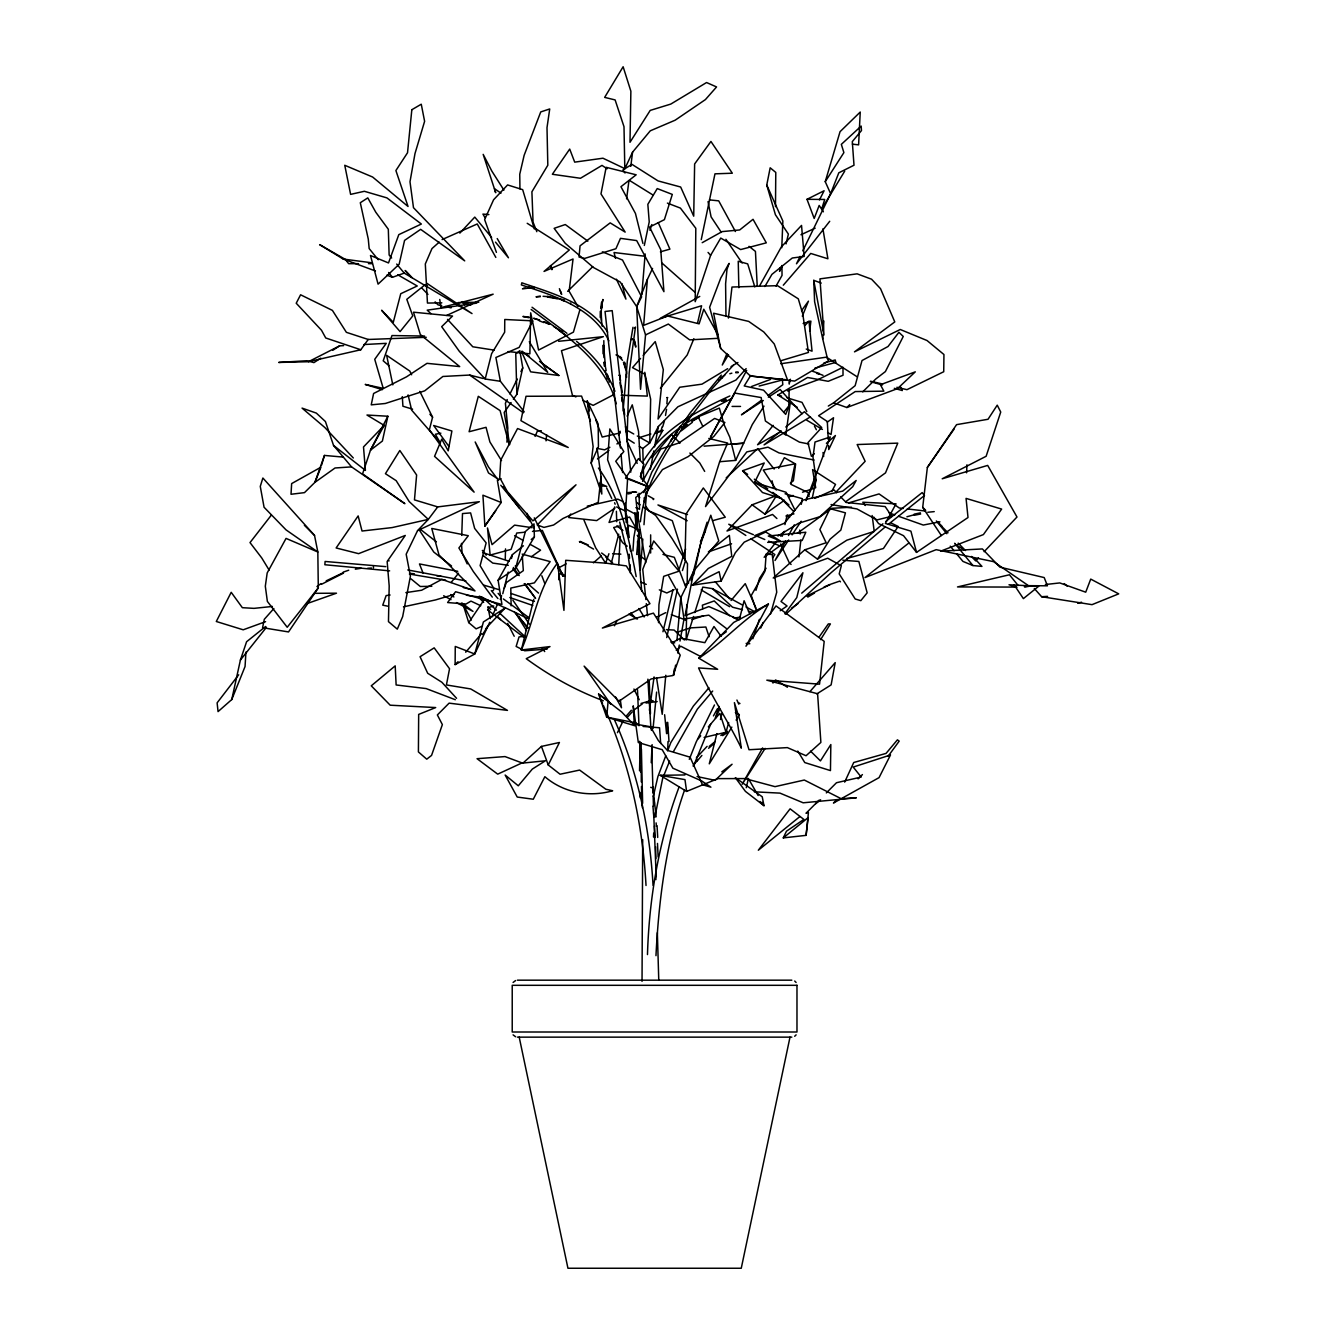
<?xml version="1.0" encoding="UTF-8"?>
<svg xmlns="http://www.w3.org/2000/svg" width="1335" height="1335" viewBox="0 0 1335 1335"><rect width="100%" height="100%" fill="white"/><g stroke="black" fill="none" stroke-linecap="round" stroke-linejoin="round"><path stroke-width="1.5" d="M479.315 596.161L505.298 607.892L483.387 621.976L474.759 654L455.118 664.613L455.252 646.44L474.759 654L489.745 622.26M775.485 206.675L775.785 172.432L770.178 167.793L766.757 185.031L775.418 214.735L788.384 234.092L786.065 243.904M642.035 981.325L642.686 839.615M655.885 879.648L656.002 867.8M602.919 345.348L603.053 353.808M641.184 742.711L641.284 781.909M651.23 762.686L652.114 744.63M600.249 317.446L600.299 311.339M686.757 605.005L686.123 640.016L693.533 616.503M687.141 584.413L687.508 563.804L672.022 538.472L655.669 515.477L643.637 507.2M789.135 390.087L788.851 405.94L783.628 412.415M789.235 384.13L789.302 380.175M640.166 742.21L639.548 770.846M738.856 287.692L738.238 261.243L747.7 263.896L754.809 286.908M623.095 410.963L627.317 361.101L632.99 327.275M658.539 622.661L658.956 604.571L663.679 576.336L679.014 571.196L653.699 540.959L642.752 569.411L645.89 599.599M505.264 558.914L505.514 548.885M655.969 955.676C658.822 899.673 665.865 843.386 684.505 790.237M647.475 954.575C649.177 897.42 659.039 840.383 679.165 786.749M461.476 543.378L462.077 552.707L467.2 563.921M461.743 535.418L462.494 513.574L470.604 512.907L474.659 528.426L486.14 542.894L480.116 565.639L494.017 588.702M603.82 340.659L604.037 357.647M667.667 750.821L668.017 741.509M781.776 247.709L782.861 221.059L766.757 185.031M966.59 472.807L966.941 464.814M601.267 311.439L601.451 320.283L601.117 314.359M618.739 564.638L620.208 536.403M653.499 837.062L653.699 833.09M676.995 434.008L676.928 435.11L675.86 433.975M245.94 652.064L245.056 666.515L231.756 699.557L218.056 711.605L217.121 702.844L238.698 674.776M645.756 562.586L637.713 515.343L625.714 508.969L627.634 478.147M856.92 376.637L827.216 357.663L822.744 338.99L822.994 335.002M823.244 330.997L823.862 321.017M506.916 442.169L507.817 428.135L505.398 403.27L507.217 399.549M632.94 550.921L633.841 537.538L638.314 512.173M636.645 554.492L638.864 531.397M666.883 403.837L667.366 397.58M601.751 305.448L601.501 308.302L602.269 302.461L601.167 311.455M652.581 268.402L647.375 279.449L643.654 325.356L667.6 315.995L699.123 323.854L703.779 309.236L717.896 334.584M642.819 539.09L640.299 569.928L639.064 531.313M643.987 524.705L646.657 491.814L662.444 469.603L688.243 456.587L713.925 436.328L724.905 422.477L714.625 418.439L678.881 442.986L660.658 449.077L642.569 481.368M641.801 294.785L645.155 253.95M373.483 567.892L373.416 566.44M587.851 241.151L565.289 224.547L554.142 228.335L565.239 243.304L593.541 267.551L620.174 281.985L636.678 306.599L645.539 334.901L640.55 389.303L636.678 306.599L647.375 279.449M665.781 675.26L662.227 714.308L656.536 677.813M674.342 669.035L673.791 675.143L675.61 665.114M676.928 640.516L680.8 597.746L693.933 570.662L718.764 540.942L710.787 515.227L700.374 544.697L691.063 580.775M738.772 704.146L736.92 700.041M653.049 728.56L656.62 692.097M546.015 440.85L546.632 434.843M600.733 308.168L601.568 302.311M799.849 816.586L758.33 850.228L790.103 808.826L803.87 819.423L786.465 831.204L783.278 837.896L806.09 835.36L808.443 812.481L806.006 813.265L819.073 800.166M649.394 710.253L654.083 676.928M597.162 448.577L601.034 476.528L598.264 502.277L562.986 518.481L553.591 525.022L543.946 527.408L537.237 524.989L576.019 484.805L532.865 520.884L507.2 491.363L499.707 477.613L500.758 460.074L517.563 428.552L568.226 447.492L520.934 420.642L526.023 396.278L581.576 396.095L590.454 421.126M798.981 556.945L800.866 539.957M728.376 318.08L731.981 287.042L777.471 285.673L798.297 298.823L802.769 313.925L808.443 352.44L780.591 360.817M806.09 835.36L808.159 817.587L783.278 837.896M941.342 535.502L922.702 507.367L927.358 467.45L956.578 424.647L988.034 419.273L997.228 405.156L1000.733 412.048L986.131 456.27L942.21 478.781L987.683 465.414L1016.986 517.012L984.145 551.689M591.155 463.078L593.107 446.558L587.233 400.951L598.163 424.013L598.447 446.641L591.155 463.078L601.801 494.033L601.034 476.528M809.627 331.213L810.912 321.118L803.136 323.504M626.599 198.848L628.952 180.559M630.771 166.341L632.59 152.123L650.279 130.813L675.143 120.2L705.414 99.591L716.561 86.942L706.565 82.536L670.787 104.08L650.212 110.404L630.003 142.294L630.871 91.197L623.128 66.75L604.655 97.388L615.118 99.925L623.996 126.692L624.813 168.627L602.953 158.214L574.701 162.136L569.711 149.086L552.356 174.268L580.458 178.273L602.002 165.39L607.075 168.794M627.483 533.95L628.635 525.306L639.649 530.095M558.681 579.707L559.532 573.583L565.122 575.869M640.383 521.785C644.855 481.017 669.553 447.058 691.947 414.134L682.435 427.634L712.256 388.568L733.399 365.123M665.514 415.452L666.565 409.311M448.977 446.524L433.658 425.498L451.897 431.005L448.21 450.846L441.735 439.148L434.559 456.37L474.125 492.148L429.369 429.787L432.573 417.204L419.824 391.372M677.813 653.099L679.265 645.072M679.999 641.067L684.021 619.023L680.8 597.746L668.768 576.103M646.19 491.747L644.288 501.943L644.171 497.838M650.379 469.303L653.816 450.946M654.567 446.875L658.389 426.482L677.896 406.791L735.969 380.024L746.148 368.61M801.267 504.33L802.352 498.689L785.063 493.783M693.933 570.662L685.072 615.652L708.852 606.574L739.34 619.707L744.096 600.75L749.803 614.1M666.732 637.563L677.479 589.152M654.834 817.27L662.677 778.288L669.636 761.05M644.321 245.456L649.227 221.894L647.842 204.322L657.237 188.585L672.306 194.409L664.396 219.658L649.578 227.05L660.725 249.628L663.929 291.681L636.678 240.584L620.475 238.348L615.936 248.71L584.663 258.423L579.04 257.038L580.058 245.84L610.178 222.878L625.164 232.106L600.984 193.909L606.157 167.309L636.161 174.802L620.942 186.716L635.443 213.416L642.919 243.421M790.003 1037.145L741.259 1268.25L567.942 1268.25L519.198 1037.145M812.364 497.638L816.136 479.799L812.982 457.087L815.017 442.018L830.303 436.945L806.106 500.658M701.242 239.649L714.976 173.834L732.331 173.216L710.938 141.443L694.634 163.955L693.716 216.17L680.666 187.017L658.088 180.926L631.956 164.355L622.978 169.895L625.03 173.016M231.756 699.557L240.4 660.057L246.591 641.735L265.648 626.482M770.495 614.1L776.736 592.206L772.231 554.559L766.156 554.042L764.872 571.463L751.255 595.527L756.261 610.178M387.851 416.236L370.479 450.179L384.18 425.398L366.975 415.035L387.851 416.236L382.394 441.034L370.479 450.179L362.569 473.875L404.889 503.679L351.556 466.883L333.55 445.439L325.423 421.543L316.328 413.099L302.06 408.109L324.906 427.567L353.308 457.972M693.716 574.818L701.392 540.308L707.099 522.202M516.845 394.326L522.753 367.893L519.849 350.654L515.761 353.825L516.845 394.326L513.391 399.265M653.349 796.244L657.888 776.636L665.748 755.86M782.243 536.253L783.144 532.365M784.947 524.605L787.199 514.893M746.265 787.717L748.384 778.572L717.98 778.622L686.607 791.421L660.224 775.335L684.938 774.934M662.961 631.755L673.04 589.636M697.504 323.22L701.593 305.765L660.308 318.281L699.757 296.42M780.474 267.434L779.557 271.355L782.377 265.832M508.201 572.081L502.761 593.758M511.489 558.497L512.423 554.626L523.403 545.798M603.32 700.758C575.685 690.345 550.304 676.244 526.24 658.689L549.987 646.591L521.351 649.978L533.733 599.382M500.391 381.276L485.189 379.023L491.597 353.692L504.663 332.181L504.764 319.482L532.832 320.851L519.165 347.384L495.886 357.496L500.391 381.276L524.238 411.881M789.419 383.162L790.403 379.257M716.895 733.616L709.269 763.837L731.847 727.108M720.449 719.515L721.985 713.474M611.196 563.604L618.722 534.167M515.544 568.493L525.373 531.547L534.017 523.904L534.367 536.987L515.544 568.493L498.122 580.258L501.927 604.471L455.585 591.739L447.609 602.552L466.015 604.021L471.005 601.084M704.112 737.437L726.006 732.247L728.676 722.535M660.725 431.806L662.193 426.649M579.874 309.887L573.416 332.131L538.572 350.054L530.679 312.841L529.878 353.825L508.034 351.572M662.694 426.783L664.446 420.825M802.769 250.863L830.637 193.692L825.247 181.677L840.049 131.681L860.241 112.04L858.605 144.864L852.398 144.147M321.518 465.231L324.455 455.435L342.995 457.071M755.96 590.354L759.532 578.455L766.09 568.209M682.435 570.546L685.523 560.6M708.785 438.447L727.608 443.053L719.648 461.71L705.531 506.599L746.799 451.914L767.992 447.175L778.989 452.915L814.066 460.008M694.767 612.581L702.777 587.116L712.406 588.635L742.477 605.039M679.415 568.493L685.589 549.035M719.064 706.432L715.343 718.18L719.799 708.985M649.928 230.287L651.797 224.58M702.193 242.686L722.135 231.606L739.69 229.954L753.04 219.307L766.307 242.837L740.658 249.562L720.733 238.081L710.62 255.319L695.201 301.693L695.802 228.285L680.399 208.093L667.4 203.104M752.873 638.764L759.398 619.34M324.455 455.435L314.926 482.336L304.48 492.632L291.013 494.267L291.647 483.587L320.934 467.2L314.926 482.336L335.052 467.984L351.556 466.883M500.258 599.482L501.61 595.744M504.296 588.251L506.315 582.627L523.337 570.646L522.302 556.211M614.717 506.883L609.06 522.452L629.603 517.062L637.996 531.514L636.044 512.94M617.438 732.698L623.245 720.666M521.351 649.978C534.05 620.892 537.605 588.785 557.479 563.07L563.937 610.379L565.706 560.299L606.34 563.186L626.332 565.906L649.945 603.687L602.369 628.067L653.432 613.132L680.233 655.185L672.923 675.543L651.18 678.931L618.973 701.259L584.113 666.115L610.762 704.296M667.9 750.203L670.771 742.644L693.399 706.031L708.935 687.775M643.854 492.665L651.83 472.139L671.505 439.699L680.65 426.165L670.554 441.234L690.162 412.882L721.3 375.102M830.637 193.692L838.797 172.816L854 165.223L852.297 141.627L861.492 130.53L861.158 126.091L841.334 144.364L843.887 152.607L825.247 181.677M689.277 759.331L696.136 742.143L714.459 704.98M693.666 765.689L710.704 724.137M673.508 751.471L697.337 709.169L712.706 691.029M605.773 562.886L608.927 553.725M726.958 353.525L722.268 365.022L728.493 354.693M802.302 316.211L808.443 301.159L801.534 310.671M693.866 338.723L687.208 354.976L660.391 388.268M653.065 793.073L652.782 786.766L656.152 816.836M492.064 616.803L497.504 604.087M760.75 628.067L763.169 622.494M535.085 436.361L537.554 430.721L541.342 430.771M579.841 542.344L580.258 541.409L588.368 545.08M700.424 541.81L705.481 530.629M618.539 435.077L620.258 431.305M627.116 416.186L632.256 404.839L638.53 431.422L640.233 460.391M719.648 461.71L735.668 460.391L752.289 424.547L763.987 406.14M844.671 782.11L853.732 762.502L886.056 753.407L897.42 739.84L899.189 741.125L888.125 756.277M624.863 168.677L632.59 152.123M640.283 476.495C648.359 456.403 663.044 439.382 680.7 427.066M614.467 625.781L616.97 620.591M417.571 530.612L406.174 554.209L410.412 576.236L402.653 616.636L397.296 629.135L388.468 621.643L389.186 585.932L387.15 561.501L405.273 535.452L358.598 553.658L336.12 547.967L358.147 515.927L362.035 531.03L392.156 527.575L428.301 519.398L437.73 506.899L479.348 501.693L417.571 530.612L428.301 519.398L409.177 501.543L396.178 480.667L385.431 473.691L399.816 450.496L416.62 475.01L414.467 499.891L437.73 506.899M800.082 256.403L796.478 263.779L829.719 221.276M509.953 393.959L517.262 379.057M520.917 371.614L522.753 367.893M570.512 303.646L570.662 302.995M793.607 511.388L781.092 498.406L754.592 482.436L764.221 463.011L742.61 470.738L762.502 492.532L781.092 498.406L788.985 504.964M548.234 764.972L559.415 742.494L541.443 746.415L522.836 763.22L505.014 756.578L477.062 758.697L497.705 774.15L521.351 763.236L545.381 760.783L532.315 769.093L518.28 785.798L505.147 775.034L517.229 797.045L533.282 799.231L544.864 776.703C563.47 792.723 589.236 797.579 612.648 790.754L605.84 789.235L579.624 770.078L560.066 774.233L548.234 764.972L541.443 746.415M731.563 543.779L708.368 551.922L729.361 535.352L731.764 556.361L708.301 568.476L692.431 585.147L721.167 581.075L735.351 552.69L744.229 542.16L765.723 531.998L780.391 540.992L768.292 536.036L805.823 532.231L802.185 540.425L767.658 542.36M636.678 306.599L641.634 296.837L622.527 260.058L602.352 251.814M819.456 199.916L824.095 190.755L806.991 199.315L814.2 218.473L819.173 205.457L823.395 211.798M806.04 499.557L816.136 479.799M658.389 426.482L649.761 442.953L642.786 448.543L643.186 462.928M656.052 442.92L662.777 430.337L656.82 432.173M778.689 468.335L784.379 457.688L795.643 464.063L793.357 480.784L790.337 483.187M768.426 604.087L745.965 646.207L776.019 605.923L824.196 641.367L819.54 684.171L766.807 680.166L817.604 693.766L820.875 742.427L806.056 755.727L787.366 747.617L749.002 749.736L734.4 702.627L741.326 748.167C728.092 720.867 711.071 695.919 698.572 667.917L717.663 669.286L698.806 658.205L733.666 622.46L768.426 604.087C742.661 619.123 723.804 642.002 698.806 658.205M785.614 540.875L775.018 560.483L788.668 539.991M788.501 535.535L794.275 524.855M746.682 370.412L710.454 437.246L734.834 393.091L761.15 397.546L765.406 420.992L785.781 435.026L790.237 403.003L785.698 414.384L763.57 390.187L744.212 385.948L750.721 375.435M831.655 491.547L835.526 484.421L812.581 469.62L815.685 487.692L802.519 492.214M713.441 715.91L717.312 708.902M498.122 580.258L512.423 554.626M759.415 286.241L781.375 246.875L801.534 225.431L804.187 256.454L792.289 258.005L771.914 274.376L764.872 286.541M776.052 286.09L782.026 275.444L781.943 265.531M762.635 747.917L742.193 784.212L765.139 748.384M570.813 514.008L568.71 517.546L596.695 520.583L614.968 508.084M844.705 171.164L821.726 208.861L824.73 199.466L806.991 199.315M736.136 720.116L739.373 714.876M820.608 639.632L830.42 623.912L828.334 623.896L818.939 637.246M776.903 518.547L772.564 514.476L726.991 531.013L752.106 504.797L764.905 514.159L776.202 496.086M804.755 549.82L817.504 559.115L830.12 539.14L840.833 530.112L845.439 512.84L830.036 508.652L819.874 529.544L826.165 542.744L804.755 549.82L773.232 577.988L827.7 558.23L841.317 565.756L839.198 573.883L855.218 598.998L860.825 600.65L867.166 592.84L858.856 561.451L842.836 560.233M772.648 557.947L774.834 554.526L750.954 538.823M482.552 634.509L488.176 625.898L505.298 607.892M792.072 534.868L801.167 521.217M318.297 587.901L287.209 627.266L267.367 601.417L265.315 586.215L267.184 572.965L286.057 538.405L317.83 552.006L286.057 529.895L264.063 507.25L260.275 486.407L262.878 478.013L314.526 535.402L317.83 552.006L318.297 587.901L288.527 631.939L262.578 627.684L264.313 619.307L273.875 608.526M481.701 626.399L476.094 628.852L468.719 622.594L484.071 599.866L488.193 600.333M501.159 502.494L482.92 495.185L484.872 526.123L501.159 502.494L497.404 480.416L500.992 478.631M511.088 402.569L504.196 412.448L509.72 444.588M927.358 467.45L954.024 429.186M484.872 526.123L495.719 510.754M693.065 766.023L697.738 759.415M320.784 358.147L313.925 362.619L307.033 360.734L278.748 362.436L308.452 361.718L360.8 349.753L368.226 339.474L426.232 337.304M784.83 613.8L796.778 597.579L802.919 572.748L781.008 601.468L787.066 606.007L780.241 610.712M266.416 627.35L240.4 660.057M643.937 460.241C663.512 428.668 697.054 410.83 729.878 395.978M271.272 515.21L250.012 542.594L261.743 557.947L269.136 570.078M776.887 541.059L764.137 557.279L785.597 541.76M780.708 536.186L784.546 531.313M451.08 582.527L458.506 573.249M773.199 425.364L757.562 444.772L780.892 431.605M513.091 982.46L515.594 980.558M796.111 1034.859L794.692 1036.277M772.948 683.053L775.552 679.932M731.046 600.5L745.247 583.645L755.944 608.092M652.031 457.605L671.538 434.559L680.016 443.086M696.653 761.634L701.893 755.443M698.138 738.856L700.708 735.852M708.368 726.841L719.882 713.307L726.006 732.247M465.698 652.214L481.568 633.641M485.539 629.002L488.176 625.898M696.386 757.779L707.099 746.348M634.375 328.31L635.46 327.058L629.169 372.765L627.049 439.265M626.749 715.51L631.338 710.237M640.533 358.447L632.506 367.642L645.005 374.301L650.646 399.215L649.761 442.953L637.296 435.994M643.203 355.394L655.235 341.593L663.328 369.628L658.055 419.056L679.732 387.25L701.993 384.146L727.658 368.677M627.3 717.412L632.156 711.939M783.295 285.206L810.729 253.45L827.9 258.773L822.911 228.836M492.682 590.971L493.716 589.82M978.505 557.813L975.701 560.884L971.329 556.445M804.905 325.523L808.96 321.118L812.047 351.172L806.24 349.052M567.625 291.33L592.757 266.683M459.857 233.108L474.776 217.104L491.614 237.446M836.261 491.781L865.147 461.309L857.153 444.538L897.771 443.137L885.505 472.874L845.839 501.593M384.18 425.398L363.504 446.941L365.406 470.387L333.55 445.439M826.332 792.907L836.494 782.727L861.209 777.053L853.215 767.074L890.495 754.976L879.064 777.621L833.457 803.036L836.361 800.182M455.118 664.613L458.022 661.743M828.301 406.057L833.641 402.82L846.857 407.509L849.744 404.655M862.727 391.856L875.71 379.04L885.389 371.581L903.261 336.453L898.889 332.315L888.025 346.516L862.026 360.533L855.134 385.681L833.641 402.82M809.944 691.613L835.209 662.627L831.121 684.888L816.836 693.883M858.088 778.856L862.427 774.584M785.781 614.233L831.438 572.398L885.305 526.874M676.278 650.412L680.767 646.207L700.942 656.653M726.207 477.847L757.729 448.627L774.15 469.052M633.107 710.637L642.402 703.829M439.198 242.152L431.989 248.56L425.314 263.946L427.45 303.062L441.818 302.828M593.408 562.836L601.234 555.961M801.718 593.14L882.902 523.804M814.367 453.716L811.363 456.32L807.942 442.636L821.709 427.517L804.388 411.731L785.781 427.033M826.398 443.32L835.41 435.51L828.768 449.561L828.568 445.556M708.601 748.267L714.575 743.094M718.58 380.608L720.633 378.856M681.284 430.821L692.364 422.311M709.235 746.382L715.193 741.476M781.125 430.855L764.071 444.889L810.462 416.837M888.392 524.321L924.471 495.519L922.168 492.598L886.006 521.284M681.818 428.301L686.357 424.63M815.818 803.637L820.608 799.765M531.247 539.507L534.367 536.987M684.438 427.167L687.458 424.747M425.348 284.555L406.791 299.324L412.765 315.911L400.066 331.614L381.61 310.237L393.291 322.302L400.75 293.717L417.238 285.99L397.78 274.81M908.668 543.145L864.98 577.588L936.185 549.67L993.557 561.651L1028.467 585.664L1047.441 585.815L1044.204 577.571L999.932 567.158L982.376 548.935L940.674 551.155L983.411 534.584L1001.65 509.086L966.056 498.389L968.009 517.513L916.528 552.39L903.545 535.702L878.597 523.587L873.741 517.029M316.946 586.582L320.901 583.629M721.784 771.864L732.081 764.237L715.093 780.341L697.07 776.553M597.446 458.956L608.927 450.496M761.3 400.366L741.442 414.818L763.303 400.517M767.909 395.544L782.811 384.697L782.293 378.823M797.145 533.399L831.788 508.318L851.446 507.183M791.555 608.226L798.28 603.403M531.28 556.812L540.575 550.154L530.195 544.363M764.905 514.159L784.463 500.208M721.451 378.356L722.619 377.521M719.515 636.561L726.29 631.755M827.283 422.11L833.524 417.755L831.054 434.526L827.583 432.49M684.071 424.797L692.464 419.123L731.013 398.848M332.765 350.321L339.607 345.848L343.662 345.632M768.359 397.213L780.124 389.503L802.001 413.75M817.504 559.115L846.891 540.158L874.225 531.397L872.155 515.51M722.635 735.652L727.558 732.498M321.485 584.296L343.462 573.166M720.55 377.805L724.771 375.252M720.867 735.485L727.375 731.346M777.904 536.019L798.43 523.32L819.807 516.728L852.731 486.674L856.169 480.483L842.685 491.113L803.036 500.108L784.479 523.186L754.742 535.635M807.792 597.095L814.517 593.024M731.063 366.624L737.905 362.503M797.162 407.225L777.838 394.976L807.592 377.488L828.217 381.309L843.019 375.252L842.986 367.275L816.92 380.175L787.45 390.938M692.531 421.109L699.273 417.204M691.613 421.126L698.539 417.171M806.774 596.044L830.287 584.43L824.179 586.933M671.755 643.019L680.399 638.147L704.863 642.669L713.975 626.499L721.15 636.328M326.207 580.842L343.412 572.615M566.09 563.871L557.997 568.209L564.138 575.669M613.099 394.976L593.14 405.373L582.794 400.3M308.452 361.718L339.607 345.848M692.431 585.147L719.131 571.697L721.167 581.075M635.46 346.7L635.276 343.228M656.753 617.07L665.714 612.648M721.384 401.334L725.789 399.165M723.286 401.735L726.507 400.15M609.861 447.292L604.588 449.828L596.678 448.31M616.887 443.921L620.408 442.219M645.539 334.901L668.334 324.055L689.644 339.874L717.896 338.322M800.967 234.743L815.168 228.151M674.092 589.619L666.782 592.974L659.323 589.853M685.039 584.58L688.693 582.911M446.658 315.444L493.166 294.167L441.034 307.601L439.749 299.491M442.085 239.582L477.246 223.963L495.819 257.405M814.867 498.339L833.924 489.878L836.628 492.682M655.335 433.491L662.777 430.337M641.034 703.462L651.747 700.358M752.106 504.797L775.418 495.986M751.505 386.533L770.545 379.407M846.857 407.509L897.487 388.635L915.293 371.848L880.416 384.714L883.853 391.155L855.218 391.572L818.589 415.736L827.316 421.51L828.251 439.549M265.582 621.659L243.204 629.803L216.303 621.493L231.205 592.306L242.353 607.692L253.984 608.36L272.39 606.457M386.8 275.177L392.473 277.279L404.255 273.108L472.023 313.591L426.883 283.32M307.2 603.537L336.487 593.191L314.209 593.324M343.195 572.131L348.719 570.212M830.987 584.129L839.798 581.075L840.466 581.843M789.352 496.72L793.107 495.435M676.728 632.373L690.379 627.884L705.865 627.016L709.102 636.728M691.93 619.59L703.562 615.785M638.964 437.696L650.879 434.008M493.766 605.973L488.026 607.709L490.279 618.656M454.334 594.375L435.46 599.949L403.47 606.824M848.526 502.928L879.064 493.917L899.289 508.001L903.328 508.468M660.408 251.831L669.903 249.144L658.272 222.645M729.811 373.75L731.864 373.166M712.556 520.7L725.272 517.212L703.311 487.959L686.073 514.042L685.022 559.932L672.289 520.683L649.194 511.088L645.673 506.065M814.934 368.093L835.877 362.386L835.226 359.966L823.929 362.953M906.916 516.762L914.108 514.809M846.657 558.497L883.436 548.501L898.171 526.457L891.163 523.02M619.273 526.04L613.683 527.542L622.561 542.627L627.233 546.165M793.958 513.875L785.965 516.011L789.552 517.196M759.131 386.049L783.295 379.757M1077.679 603.22L1081.55 602.218M522.469 288.911L529.745 287.943M618.806 375.319L619.724 375.102L620.541 380.875M620.341 432.874L602.202 437.062L595.894 420.225M587.233 506.165L617.788 499.156L623.228 501.676M628.051 493.95L631.305 493.249M523.353 288.31L525.189 287.926M914.158 514.159L920.416 512.857M645.973 703.028L657.17 701.559M914.375 515.26L920.666 514.008M440.867 433.174L435.344 434.259L440.383 443.003L411.681 410.179L408.076 394.893M939.94 521.801L923.269 525.055L898.572 516.278M646.941 701.876L653.099 700.725M704.112 446.157L743.512 443.187M627.6 492.615L635.627 491.931M780.791 363.737L826.682 357.129L828.534 360.951L794.675 381.076L750.404 376.003L720.683 348.452L709.619 307.284L720.783 277.964L729.077 263.379L726.974 269.52L725.606 283.838L725.973 316.378M734.25 618.105L739.874 617.17M355.327 569.194L361.201 568.243M684.021 619.023L708.802 615.135L726.54 628.601M476.795 303.112L427.233 310.154L430.888 313.625M390.087 595.01L386.132 595.594L382.745 605.172L388.268 606.274M405.857 592.623L421.643 590.237L441.835 579.39L474.993 590.954L438.981 554.943L431.756 528.46L468.301 535.702L458.89 547.967L473.291 571.497L492.298 597.112M1024.329 586.716L1028.2 586.215M1024.829 586.799L1028.935 586.349M1045.388 584.53L1059.773 582.928L1085.722 592.189L1090.728 579.106L1118.697 593.858L1092.013 604.655L1041.617 596.712L1034.308 588.485M525.005 636.278L519.048 636.912L516.144 646.457L524.705 650.762L547.15 649.094M558.664 341.293L603.37 336.654L561.468 350.704L572.431 395.243L575.886 396.929M524.605 532.231L516.745 533.032L511.088 549.386L490.145 555.076L487.492 527.942L492.048 544.647L514.592 525.122L532.148 527.692M532.481 531.413L542.327 530.395L563.17 576.269M927.808 512.256L934.233 511.622M528.243 287.592L531.247 287.542M732.081 406.424L740.524 406.424M731.396 444.221L743.628 443.22M367.676 568.276L371.547 568.026M1041.617 596.712L1047.574 596.361M363.921 344.547L386.232 343.345L374.734 359.315L383.228 388.351L365.223 384.43L382.427 389.67M483.253 378.523L469.653 375.052L442.886 376.47L424.697 390.838L385.314 403.487L371.23 404.855L373.6 393.491L406.507 376.854L427 363.337L459.691 366.591L420.325 334.534L413.5 312.19L452.532 316.045L441.685 326.674L459.357 351.372L485.189 379.023M540.308 296.086L536.002 296.821L540.341 296.687M735.752 372.732L738.138 372.682M528.51 287.175L529.695 287.142M431.822 586.282L420.291 586.499L410.946 578.806M458.255 302.561L478.814 302.227M632.189 492.231L636.661 492.164M735.769 372.048L738.138 372.031M358.548 263.662L348.669 263.679L345.264 259.357L319.649 244.639L343.212 259.057L375.419 270.972M368.427 263.646L372.382 263.646M517.379 980.174L791.822 980.174M515.594 1036.761L513.091 1034.859M517.379 1037.145L791.822 1037.145M1016.736 587.083L957.512 586.933L1009.444 574.768L1018.138 585.481M1014.116 584.83L1023.378 598.614L1038.697 586.249L1009.01 584.78L1016.753 587.3M424.58 336.053L391.989 335.552L383.212 360.8L388.902 365.69M621.159 395.243L647.341 396.095L644.788 372.281M531.68 287.192L534.701 287.609M754.358 791.822L779.99 793.123L803.169 802.802L856.302 797.813L841.217 798.731L804.321 780.04L775.018 786.649L747.066 779.156M543.111 296.287L550.337 296.837M612.615 553.691L620.858 554.159M666.365 629.603L674.142 630.07L684.388 639.999M643.12 726.44L659.557 727.759L660.692 743.528M488.877 214.585L482.936 214.101L484.972 217.605M666.866 397.563L667.717 397.63M410.346 573.416L414.417 573.783M436.745 575.769L440.817 576.119M956.594 553.791L962.952 561.418L972.948 565.556L981.943 566.407L975.001 558.914M746.148 643.387L749.803 643.737M385.765 566.641L325.106 561.468L324.856 564.738L389.636 570.863M750.404 376.003L787.483 379.858L774.25 343.963L763.787 331.964L748.685 321.401L713.591 313.224L720.683 348.452M494.134 350.137L472.79 346.783L447.509 319.382M709.486 199.883L718.697 200.851L735.452 231.539M547.5 296.37L564.355 299.991M907.349 508.952L925.522 511.055M643.904 256.136L614.05 252.532L615.535 258.356M600.7 485.69L606.741 486.441L599.498 483.203M343.212 259.057L372.131 262.828M541.476 363.103L558.848 375.502L530.646 371.848L521.668 351.923M532.415 287.692L534.334 287.959M466.416 595.226L482.719 597.479L496.403 610.145M547.483 297.021L557.212 298.74M508.318 565.289L492.748 563.086L483.237 555.644M407.776 569.945L465.832 580.892M409.394 574.05L445.606 580.124M831.071 504.547L856.97 508.935L877.078 519.882L891.747 516.278L885.172 506.582L846.106 502.461L840.7 496.87M650.479 726.724L634.258 723.937L633.224 705.848L638.314 742.51L662.21 749.703L672.873 768.192L701.793 780.992L710.921 787.183L702.494 784.73L690.112 757.195L667.4 750.37L658.372 740.591L650.479 726.724L651.497 730.412M660.224 775.335L684.972 779.623L686.607 791.421M388.151 560.683L389.136 560.85M457.738 571.313L419.457 563.937L423.112 573.149M808.86 443.988L799.448 442.135L784.262 433.525M670.821 642.068L674.726 642.853M529.044 317.046L522.903 316.478L528.877 317.697M554.509 297.571L557.346 298.156M870.537 381.209L882.669 384.029M896.836 387.317L906.949 389.67L943.728 371.731L943.945 354.526L927.024 340.525L900.257 329.495L854.483 351.856L894.784 321.919L880.533 288.677L871.555 279.199L857.137 273.842L819.957 278.865L823.995 334.968L813.749 280.35L821.259 283.087M441.752 305.715L438.014 304.847L435.127 301.86M445.489 306.583L451.113 307.884M742.477 609.728L732.531 607.208L712.406 588.635M748.451 611.23L754.425 612.732M662.944 554.409L674.325 557.312L685.806 587.2M463.312 587.534L471.005 589.503M423.579 285.039L427.45 286.04M522.152 554.142L550.17 561.601L534.4 582.844L510.788 588.084L511.121 605.84M463.061 302.945L470.938 305.098M870.387 381.643L882.352 384.981M894.316 388.318L902.293 390.554L900.574 387.016M615.986 354.876L618.305 355.544M483.587 585.08L499.407 589.786M533.967 318.314L539.624 320.033M812.698 371.347L819.323 373.45M777.838 394.976L781.559 396.128M787.133 397.83L802.018 402.369L806.791 411.497M412.582 409.177L402.92 406.24L402.302 396.628M648.126 495.769L653.916 498.99M754.592 482.436L786.081 492.281L795.093 510.304M533.633 318.381L539.307 320.166M687.508 514.559L657.938 504.947L687.191 520.75M368.226 339.474L346.382 332.332L332.415 310.404L300.592 294.785L296.22 303.229L321.501 330.262L325.74 337.989L360.8 349.753M482.619 552.573L509.302 561.334M511.155 593.508L534.434 601.384M650.712 787.316L652.331 787.867M816.519 373.316L819.106 374.217M509.836 597.513L532.832 605.489M561.334 299.991L563.937 300.909M889.077 512.89L894.767 514.926M671.305 614.701L686.19 620.174M539.24 320.817L543.862 322.569M455.335 699.724L426.149 688.576L396.128 684.972L395.193 665.881L371.263 685.823L390.187 705.197L435.694 707.567L418.673 714.409L418.406 751.939L426.749 759.181L431.555 755.41L442.369 724.605L437.363 714.959L449.111 703.144L507.467 710.387L470.704 688.943L446.424 684.938L449.545 668.735L434.175 647.859L420.074 656.72L427.684 673.274L441.885 682.268L456.57 698.305M819.106 373.817L823.061 375.335M629.402 478.881L648.893 486.941L635.744 497.488L637.713 515.343M640.683 582.06L646.273 584.396M753.424 534.701L728.76 524.238L745.831 535.452M757.229 536.303L764.805 539.524M768.61 541.142L779.99 545.965M544.246 321.818L549.636 324.188M579.407 541.593L587.567 545.214M543.862 321.919L549.236 324.305M616.636 506.95L625.781 511.171M635.894 507.6L639.532 509.286L638.981 493.249M735.368 712.54L738.872 714.192M471.722 601.468L480.717 605.723M504.797 607.542L528.51 618.773M609.411 382.11L607.275 374.317M443.654 595.744L450.996 599.649M456.487 602.586L473.007 611.397L461.843 602.969M617.504 355.727L619.006 356.545M746.015 606.974L754.876 611.797M587.984 545.965L593.574 549.086M514.609 535.669L523.253 540.491M628.401 431.005L633.741 433.992M522.602 352.49L529.461 356.362M628.852 614.117L637.462 618.989M732.882 617.104L736.336 619.056M553.608 326.424L562.669 331.864M738.889 702.911L739.94 703.528M806.841 420.258L822.41 429.436M701.159 589.903L729.611 606.691M630.137 180.826L653.099 195.094M776.453 680.366L787.4 687.225M627.433 438.848L634.258 443.153M639.365 446.391L642.786 448.543M955.376 544.38L964.154 549.937M498.389 479.215L488.51 472.957L475.177 441.968L488.46 466.966L498.272 480.099M558.631 330.029L567.125 336.27M636.762 502.477L640.199 504.847M500.975 193.158L494.501 188.686L495.686 192.707L483.17 154.359L491.881 171.164L503.912 190.104M531.163 309.47C564.955 334.768 604.922 360.417 616.319 403.771M469.653 375.052L523.387 412.749M598.564 694.067L608.159 700.892L606.674 717.129L634.893 725.789L621.643 711.955L598.564 694.067L606.674 717.129L636.027 722.953L639.031 725.723M532.048 307.234L566.924 333.283M742.61 470.738L747.633 474.359M754.325 479.165L767.708 488.794M772.715 492.398L781.092 498.406M503.345 598.931L529.144 617.821M539.574 361.385L558.848 375.502M527.208 223.295L569.327 249.962L544.029 271.439L573.049 258.99L569.127 291.264L577.921 306.499M601.618 553.007L606.874 556.912M638.163 554.392L644.404 559.098M487.625 609.928L524.004 637.412M450.679 594.559L453.867 596.962M616.853 525.873L622.928 530.496M420.375 529.311L436.345 541.81M749.018 246.341L755.443 251.397L757.212 285.773M451.58 566.023L433.775 552.056L419.407 530.162M794.692 981.041L796.111 982.46M522.002 351.122L547.734 372.365L529.294 341.693M619.423 357.146L622.494 360.316M605.74 557.045L612.665 562.97M695.218 292.465L662.027 263.112M637.212 535.368L640.299 538.072M649.544 546.182L652.631 548.902M527.809 583.679L538.556 593.107M619.79 356.395L621.676 358.047M1064.262 583.595L1067.149 586.148M576.587 341.393C592.79 354.993 607.392 371.263 614.934 391.288M499.457 612.965L525.306 636.878M729.577 615.719L714.225 600.934L702.36 605.189L702.761 608.71M922.702 507.367L925.656 510.27M937.487 521.868L941.926 526.224M810.579 751.138L820.441 760.9L830.837 744.546L830.453 770.595L804.771 762.569L797.779 751.071M304.38 525.272L314.526 535.402M689.895 453.049L699.774 462.995L704.68 471.389M948.017 532.798L936.352 520.967L946.815 533.716M958.213 543.145L965.489 550.537M479.449 598.097L483.67 602.402M487.892 606.691L490.696 609.561M497.721 616.72L500.542 619.59M791.104 564.471L789.102 562.402L780.608 544.012M412.165 277.73L405.139 270.488L410.696 276.495M422.194 288.427L427.951 294.401M759.915 801.467L763.97 805.689L762.235 796.795L735.351 777.654L745.431 791.388L763.97 805.689L762.035 802.302M630.737 612.982L636.127 618.756M429.92 414.25L432.573 417.204M708.051 252.415L710.62 255.319M498.122 593.391L500.859 596.511M514.509 612.131L528.176 627.767M715.326 581.76L729.728 598.931M391.656 258.039L389.136 255.018L388.318 229.253L375.786 212.232L367.793 197.88L360.3 202.736L368.276 239.065L369.178 248.594L378.239 259.741M396.695 264.063L404.255 273.108M950.236 546.182L954.058 550.754M491.297 590.604L497.922 598.564M495.502 242.136L508.451 257.788L497.221 238.565M954.659 543.262L972.948 565.556M482.336 550.42L486.24 555.176M388.602 272.49L392.473 277.279M500.775 485.239L529.861 520.95L527.058 513.341M512.857 568.793L517.913 575.385M524.221 583.612L535.585 598.447L525.072 583.762M598.43 468.051C621.409 499.59 629.019 539.04 636.178 576.587M503.195 486.658L519.148 508.001M865.247 505.514L862.827 502.244L896.035 503.812L885.355 523.42L910.904 531.146L916.528 552.39M518.914 616.636L527.509 628.284M542.244 648.243L544.713 651.58M462.344 301.61L464.68 304.847M513.374 567.475L519.232 575.619M627.383 477.847L615.735 461.276L623.829 451.564L609.828 428.936L607.625 459.841L625.714 508.969M637.462 494.367L639.815 497.705M512.857 600.166L529.394 624.129M742.11 263.028L725.923 239.299M721.367 232.407L711.088 216.871L708.034 201.602M776.303 489.945L763.27 470.037L795.059 463.829L790.854 484.288L808.176 492.615L809.077 496.453M605.372 562.803L595.66 547.784L583.929 519.999M515.227 565.94L519.448 572.632M638.881 608.526L644.154 616.987M515.51 612.898L526.491 630.52M501.509 460.592L489.895 441.935L486.04 427.317L469.102 431.739L478.297 396.311L500.091 410.613L509.152 444.605M748.384 778.572L758.13 795.527M615.568 696.987L621.493 707.784L620.258 699.673M607.659 332.115C588.952 303.312 552.69 293.366 521.818 282.803L521.368 284.922C553.908 295.769 593.024 307.467 608.894 340.859M527.442 515.443L534.1 527.992M471.405 620.024L462.978 604.121L468.719 622.594M814.45 426.082L816.369 429.736M507.65 623.428L514.209 636.261M634.108 340.725L635.26 343.879M633.941 689.027L639.215 699.707M411.631 374.785L409.812 371.08L386.633 355.31L392.807 384.864M702.577 425.832L698.138 416.82L719.331 408.093L724.338 425.231L729.811 437.246L735.668 460.391M534.267 517.846L563.036 576.286M606.674 487.942L611.73 498.439M616.37 279.182L625.915 299.123L621.96 283.587M624.513 362.135L625.397 363.988M626.949 441.101L637.195 463.362M623.445 362.236L625.881 370.112M600.166 698.222L602.536 703.528M634.125 339.924L634.909 341.793M624.029 363.07L625.881 368.36M614.3 719.448C637.83 771.697 649.828 828.284 653.049 885.372M603.286 705.331C629.369 761.951 642.602 823.378 646.023 885.489M536.82 231.689L533.065 222.177L531.897 191.806L547.817 165.24L547 127.676L549.72 108.953L540.742 111.923L524.138 155.327L519.749 174.234L519.949 188.836M550.354 265.882L551.856 269.687M559.382 288.694L561.635 294.401L560.199 290.546M541.81 575.752L544.763 583.412M614.584 502.728L615.151 504.23M550.821 265.515L552.256 269.37M496.42 252.382L484.638 219.607L493.583 199.783L507.6 184.931L522.686 189.67L534.367 229.053M619.674 522.068L628.201 555.961L630.537 573.282M607.008 374.2L608.309 378.539M634.659 343.546L635.043 344.814M607.358 379.007L605.155 370.763M587.233 400.951L589.586 410.846M772.064 480.767L773.733 488.376M822.744 338.99L814.6 301.593L813.749 280.35M635.56 345.098L635.944 346.966M606.14 370.613L604.571 362.302M603.737 362.369L604.388 366.207M823.011 452.498L823.678 456.453M621.326 386.165L622.193 392.123M664.63 714.726L666.582 733.666M605.372 365.923L603.62 345.331M602.202 326.191L601.484 320.333M626.482 371.013L626.833 373.85M628.351 530.612L629.252 537.571M629.836 546.115L630.487 551.105M653.165 498.756L653.282 499.59M799.682 530.062L800.166 534.017M653.816 798.28L654.417 803.353M620.091 382.628L620.491 386.199M620.458 448.076L605.039 311.489L612.198 310.638L630.804 472.139M621.676 397.68L622.11 401.685M626.766 515.21L627.533 522.385M627.35 522.536L628.268 531.113M646.307 603.62L647.558 615.702M634.809 512.79L636.211 527.025M624.079 409.111L624.646 415.035M642.052 803.737L642.402 807.808M667.717 722.385L669.002 741.542M637.462 541.509L641.718 591.155M626.248 522.636L624.93 506.883M666.983 722.402L667.9 733.466M652.932 806.19L653.85 817.337M621.075 454.184L622.594 472.523M625.13 503.078L626.482 519.382M625.548 426.382L625.948 431.806M627.166 527.542L627.634 533.7M629.202 554.225L629.519 558.347M629.986 564.505L630.47 570.662M626.365 374.15L626.599 377.371M656.119 822.894L656.369 826.315M649.261 681.584L650.462 713.591M647.875 679.165L650.913 728.059M639.999 792.322L640.349 797.996M640.95 472.807L641.317 479.031M657.054 825.681L657.704 837.445M642.636 803.336L641.401 749.169M657.487 843.436L658.138 856.987M654.517 825.914L655.034 837.496M637.496 689.694L638.948 724.822M639.632 741.326L640.299 757.746M640.633 765.973L640.867 772.131M641.451 786.499L642.202 804.988M653.666 812.431L656.186 876.611M658.756 979.907L657.354 932.731M616.386 511.305L616.72 521.718M651.664 746.515L653.015 791.822M653.149 795.944L653.449 806.24M643.303 467.033L643.654 479.348M655.652 846.757L655.869 858.572M650.646 534.868L650.646 553.024M411.831 109.72L407.525 152.757L395.894 170.546L408.043 206.474L372.615 177.021L344.764 165.29L350.604 194.376L364.355 191.289L386.9 197.88L421.359 224.03L398.798 234.643L388.502 262.945L370.496 255.502L378.072 284.155L399.148 264.263L404.572 240.4L420.659 229.353L464.714 260.876L413.483 207.693L409.995 181.76L415.001 153.542L424.613 121.318L421.259 104.213L411.831 109.72M602.869 299.557L602.335 302.411L602.869 299.557M643.737 464.146L640.583 476.528L648.893 486.941L625.531 478.13L638.48 458.589L643.737 464.146M632.273 338.639L631.271 339.207L632.273 339.791L632.273 338.639M796.978 985.313L512.223 985.313L512.223 1032.005L796.978 1032.005L796.978 985.313"/></g></svg>
